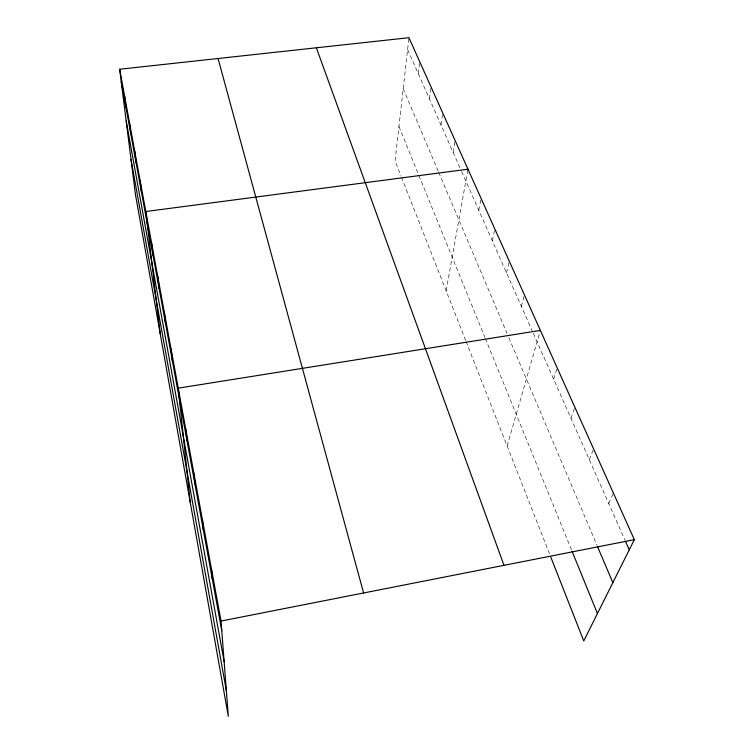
<?xml version="1.0" encoding="UTF-8"?>
<svg xmlns="http://www.w3.org/2000/svg" width="754" height="754" viewBox="0 0 754 754"><rect width="100%" height="100%" fill="white"/><g stroke="black" fill="none" stroke-linecap="round" stroke-linejoin="round"><path stroke-width="0.57" stroke-dasharray="3.77 2.83" d="M408.809 38.784L395.068 160.885L401.062 176.134M418.244 73.619L419.724 61.724M429.365 98.717L430.986 86.814M440.986 124.928L442.598 114.118M453.135 152.346L454.898 141.545M446.123 290.79L467.782 170.272M478.771 210.206L481.099 198.406M492.315 240.762L494.615 230.093M506.509 272.807L509.27 261.157M521.419 306.444L524.426 294.908M507.122 445.963L540.373 330.412M553.587 379.045L556.838 368.829M570.966 418.281L574.868 407.245M589.326 459.695L593.577 448.903M608.723 503.474L613.37 492.975M407.594 49.575L461.137 170.413M461.608 171.478L532.814 332.175M533.285 333.24L625.057 540.345M403.192 88.708L438.281 171.365M438.724 172.421L507.037 333.391M508.865 337.679L596.866 545.029M398.941 126.474L418.489 174.438M418.932 175.522L484.916 337.434M485.359 338.518L571.645 550.25M401.496 177.228L465.633 340.422M466.047 341.477L550.005 555.085"/><path stroke-width="1.13" d="M119.669 69.236L221.035 621.042L228.321 716.3L135.4 194.268L119.669 69.236L408.932 37.7L634.331 539.666L583.756 640.947L550.854 557.244M221.035 621.042L634.331 539.666M540.373 330.412L178.255 388.159L190.206 502.211M467.98 169.188L145.805 211.525L160.244 333.852M625.528 541.4L629.26 549.826M597.319 546.113L612.851 582.691M572.079 551.325L597.441 613.539M316.36 47.794L503.974 565.33M218.057 58.51L363.588 592.974M121.187 81.338L221.77 630.683M126.201 121.14L224.145 661.729M131.017 159.452L226.36 690.702M124.419 95.117L125.927 107.228M129.396 122.195L130.885 134.297M134.608 150.564L136.078 162.638M140.074 180.31L141.516 192.345M151.658 243.353L153.034 255.257M157.793 276.803L159.141 288.603M164.259 311.986L165.56 323.664M171.073 349.055L172.317 360.572M185.842 429.469L186.964 440.572M193.872 473.192L194.918 484.011M202.383 519.525L203.344 530.015M211.422 568.714L212.279 578.818"/></g></svg>
